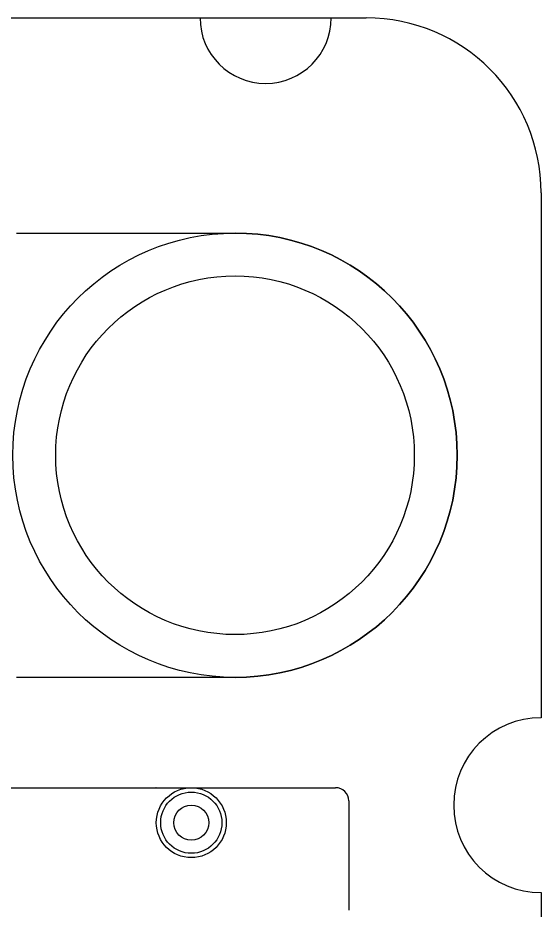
# Model space of a CAD drawing. Extents: x -1.5 to 30.7, y -0.5 to 30.
# Drawn here: x 22.01 to 25, y 24.9 to 30 of the extents above; entities that cross this region are included whole.
import ezdxf

# ---------------------------------------------------------------- set-up
doc = ezdxf.new("R2010")
doc.units = 0
for name, color, linetype in [('Hole', 1, 'CONTINUOUS'), ('L1', 3, 'CONTINUOUS'), ('L2', 3, 'CONTINUOUS'), ('L3', 3, 'CONTINUOUS'), ('L4', 3, 'CONTINUOUS'), ('Outline', 7, 'CONTINUOUS'), ('PartsArea-A', 111, 'CONTINUOUS'), ('PartsArea-B', 111, 'CONTINUOUS'), ('Resist-A', 2, 'CONTINUOUS'), ('Resist-B', 2, 'CONTINUOUS')]:
    doc.layers.add(name, color=color, linetype=linetype)

msp = doc.modelspace()

# ---------------------------------------------------------------- linework, layer by layer
at = {"layer": 'Hole'}
for centre, radius in [((23.25, 27.5), 1.025), ((23, 25.4), 0.1)]:
    msp.add_circle(centre, radius, dxfattribs=at)
at = {"layer": 'L1'}
for p, q in [((10.98346, 25.6), (22.79755, 25.6)), ((22.8, 25.59996), (23.825, 25.59996)), ((23.9, 25.52496), (23.9, 25.50938)), ((23.9, 25.48998), (23.9, 24.9))]:
    msp.add_line(p, q, dxfattribs=at)
msp.add_circle((23, 25.4), 0.2, dxfattribs=at)
for centre, radius, start, end in [((22.79755, 25.525), 0.075, 88.12801, 90), ((23.825, 25.52496), 0.075, 0, 90), ((25, 25.5), 1.10004, 179.54269, -179.51144), ((23.825, 25.50938), 0.075, -0.45836, 0), ((23.825, 25.48998), 0.075, 0, 0.48891)]:
    msp.add_arc(centre, radius, start, end, dxfattribs=at)
at = {"layer": 'L2'}
for p, q in [((19.80004, 25.6), (22.79755, 25.6)), ((22.8, 25.59996), (23.825, 25.59996)), ((23.9, 25.52496), (23.9, 24.9))]:
    msp.add_line(p, q, dxfattribs=at)
msp.add_circle((23, 25.4), 0.2, dxfattribs=at)
for centre, start in [((22.79755, 25.525), 88.12801), ((23.825, 25.52496), 0)]:
    msp.add_arc(centre, 0.075, start, 90, dxfattribs=at)
at = {"layer": 'L3'}
for p, q in [((6.175, 25.6), (22.79755, 25.6)), ((22.8, 25.59996), (23.825, 25.59996)), ((23.9, 25.52496), (23.9, 24.9))]:
    msp.add_line(p, q, dxfattribs=at)
msp.add_circle((23, 25.4), 0.2, dxfattribs=at)
for centre, start in [((22.79755, 25.525), 88.12801), ((23.825, 25.52496), 0)]:
    msp.add_arc(centre, 0.075, start, 90, dxfattribs=at)
at = {"layer": 'L4'}
for p, q in [((20.62748, 25.59996), (23.825, 25.59996)), ((23.9, 25.52496), (23.9, 24.9))]:
    msp.add_line(p, q, dxfattribs=at)
msp.add_circle((23, 25.4), 0.2, dxfattribs=at)
msp.add_arc((23.825, 25.52496), 0.075, 0, 90, dxfattribs=at)
at = {"layer": 'Outline'}
for p, q in [((20.05, 30), (23.05, 30)), ((23.8, 30), (24, 30)), ((25, 29), (25, 26)), ((25, 25), (25, 24.2))]:
    msp.add_line(p, q, dxfattribs=at)
for centre, radius, start, end in [((23.425, 30), 0.375, 180, 0), ((24, 29), 1, 0, 90), ((25, 25.5), 0.5, 90, -90)]:
    msp.add_arc(centre, radius, start, end, dxfattribs=at)
at = {"layer": 'PartsArea-A'}
for p, q in [((6, 30), (24, 30)), ((25, 29), (25, 26)), ((25, 25), (25, 24.5))]:
    msp.add_line(p, q, dxfattribs=at)
for centre, radius, start, end in [((24, 29), 1, 0, 90), ((25, 25.5), 0.5, 90, -90)]:
    msp.add_arc(centre, radius, start, end, dxfattribs=at)
at = {"layer": 'PartsArea-B'}
for p, q in [((6, 30), (24, 30)), ((25, 29), (25, 26)), ((25, 25), (25, 24.5))]:
    msp.add_line(p, q, dxfattribs=at)
for centre, radius, start, end in [((24, 29), 1, 0, 90), ((25, 25.5), 0.5, 90, -90)]:
    msp.add_arc(centre, radius, start, end, dxfattribs=at)
at = {"layer": 'Resist-A'}
for p, q in [((22, 28.77), (23.25, 28.77)), ((23.25, 26.23), (22, 26.23))]:
    msp.add_line(p, q, dxfattribs=at)
for centre, radius in [((23.25, 27.5), 1.27), ((23, 25.4), 0.175)]:
    msp.add_circle(centre, radius, dxfattribs=at)
msp.add_arc((23.25, 27.5), 1.27, -90, 90, dxfattribs=at)
at = {"layer": 'Resist-B'}
for p, q in [((22, 28.77), (23.25, 28.77)), ((23.25, 26.23), (22, 26.23))]:
    msp.add_line(p, q, dxfattribs=at)
for centre, radius in [((23.25, 27.5), 1.27), ((23, 25.4), 0.175)]:
    msp.add_circle(centre, radius, dxfattribs=at)
msp.add_arc((23.25, 27.5), 1.27, -90, 90, dxfattribs=at)

doc.saveas('drawing.dxf')
